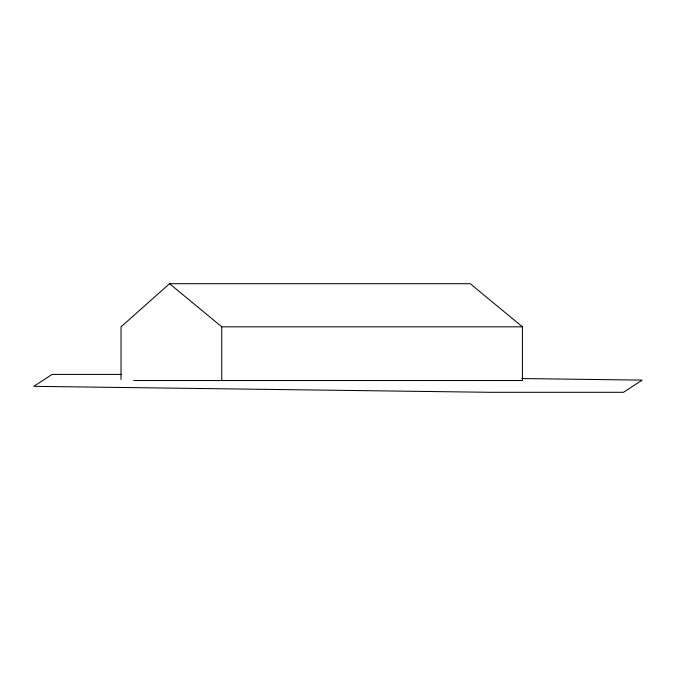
<?xml version="1.0" encoding="UTF-8"?>
<svg xmlns="http://www.w3.org/2000/svg" width="676" height="676" viewBox="0 0 676 676"><rect width="100%" height="100%" fill="white"/><g stroke="black" fill="none" stroke-linecap="round" stroke-linejoin="round"><path stroke-width="1.01" d="M133.611 380.529L522.421 380.529L522.421 326.829L470.217 283.7L169.558 283.7L121.021 326.829L121.021 379.481M169.558 283.7L221.762 326.829L522.421 326.829M121.426 374.394L52.136 374.394L33.8 386.326L489.779 392.3L623.483 392.3L642.2 380.123L521.931 378.543M221.762 326.829L221.762 380.529"/></g></svg>
